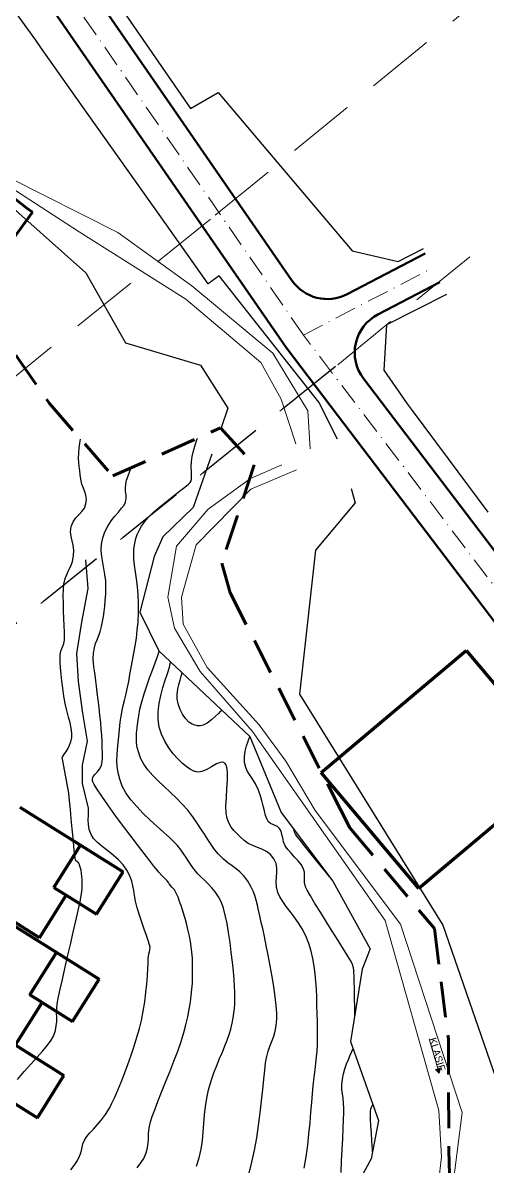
# Model space of a CAD drawing. Header units: metres. Extents: x -84 to 383, y -1857 to -1252.
# Drawn here: x 202.7 to 267.5, y -1616.4 to -1456.6 of the extents above; entities that cross this region are included whole.
import ezdxf

# ---------------------------------------------------------------- set-up
doc = ezdxf.new("R2010")
doc.units = ezdxf.units.M
doc.header["$MEASUREMENT"] = 0
for name, pattern in [('13', [5, 3, -1, 0, -1]), ('DASHED', [0.75, 0.5, -0.25]), ('HIDDEN2', [4.7625, 3.175, -1.5875])]:
    doc.linetypes.add(name, pattern=pattern)
for name, color, linetype in [('2', 5, 'Continuous'), ('CONT-MNR', 34, 'Continuous'), ('OGR', 41, 'Continuous')]:
    doc.layers.add(name, color=color, linetype=linetype)
for name, color, linetype, lineweight in [('new shit', 6, 'Continuous', 100), ('OS', 1, '13', 20), ('REG', 1, 'Continuous', 50), ('REGO', 1, 'Continuous', 25), ('znaci_voda', 3, 'Continuous', 9)]:
    doc.layers.add(name, color=color, linetype=linetype, lineweight=lineweight)
doc.styles.get("Standard").update_dxf_attribs({"font": 'arial.ttf'})

msp = doc.modelspace()

# ---------------------------------------------------------------- linework, layer by layer
at = {"layer": '2', "linetype": 'HIDDEN2', "lineweight": 20, "ltscale": 3}
for p, q in [((336.43, -1395.96), (228.93, -1483.99)), ((353.53, -1416.84), (246.03, -1504.87)), ((228.93, -1483.99), (51.87, -1626.62)), ((246.03, -1504.87), (68.97, -1647.5))]:
    msp.add_line(p, q, dxfattribs=at)
at = {"layer": '2', "linetype": 'HIDDEN2', "ltscale": 3}
msp.add_line((246.38, -1504.59), (69.31, -1647.22), dxfattribs=at)
at = {"layer": 'CONT-MNR', "lineweight": 30}
for p, q in [((210.68, -1515.33), (210.77, -1514.75)), ((210.52, -1516.73), (210.59, -1515.97)), ((210.59, -1515.97), (210.68, -1515.33)), ((210.5, -1517.4), (210.52, -1516.73)), ((210.52, -1518.01), (210.5, -1517.4)), ((210.58, -1518.58), (210.52, -1518.01)), ((210.66, -1519.14), (210.58, -1518.58)), ((210.74, -1519.72), (210.66, -1519.14)), ((210.83, -1520.34), (210.74, -1519.72)), ((210.97, -1521.03), (210.83, -1520.34)), ((211.16, -1521.6), (210.97, -1521.03)), ((211.35, -1522.1), (211.16, -1521.6)), ((211.51, -1522.59), (211.35, -1522.1)), ((211.58, -1523.13), (211.51, -1522.59)), ((210.97, -1524.88), (211.31, -1524.39)), ((211.31, -1524.39), (211.53, -1523.77)), ((211.53, -1523.77), (211.58, -1523.13)), ((209.75, -1526.3), (210.13, -1525.77)), ((210.13, -1525.77), (210.55, -1525.32)), ((210.55, -1525.32), (210.97, -1524.88)), ((209.39, -1527.7), (209.48, -1526.98)), ((209.44, -1528.34), (209.39, -1527.7)), ((209.48, -1526.98), (209.75, -1526.3)), ((209.58, -1528.95), (209.44, -1528.34)), ((209.73, -1529.57), (209.58, -1528.95)), ((209.82, -1530.27), (209.73, -1529.57)), ((209.79, -1531.08), (209.82, -1530.27)), ((209.15, -1533.04), (209.41, -1532.49)), ((209.41, -1532.49), (209.64, -1531.86)), ((209.64, -1531.86), (209.79, -1531.08)), ((208.64, -1534.23), (208.88, -1533.59)), ((208.88, -1533.59), (209.15, -1533.04)), ((208.36, -1536.64), (208.39, -1535.74)), ((208.39, -1535.74), (208.46, -1535.03)), ((208.46, -1535.03), (208.64, -1534.23)), ((208.37, -1537.66), (208.36, -1536.64)), ((208.41, -1538.73), (208.37, -1537.66)), ((208.46, -1539.81), (208.41, -1538.73)), ((208.5, -1540.82), (208.46, -1539.81)), ((208.54, -1541.71), (208.5, -1540.82)), ((208.55, -1542.4), (208.54, -1541.71)), ((208.15, -1544.01), (208.29, -1543.68)), ((208.29, -1543.68), (208.43, -1543.32)), ((208.43, -1543.32), (208.53, -1542.85)), ((208.53, -1542.85), (208.55, -1542.4)), ((207.92, -1545.32), (207.94, -1544.84)), ((207.93, -1545.94), (207.92, -1545.32)), ((207.94, -1544.84), (208.02, -1544.38)), ((208.02, -1544.38), (208.15, -1544.01)), ((207.98, -1546.7), (207.93, -1545.94)), ((208.06, -1547.58), (207.98, -1546.7)), ((222.91, -1547.49), (223.17, -1546.64)), ((223.17, -1546.64), (223.34, -1545.91)), ((208.17, -1548.54), (208.06, -1547.58)), ((222.27, -1549.48), (222.6, -1548.45)), ((222.6, -1548.45), (222.91, -1547.49)), ((208.29, -1549.58), (208.17, -1548.54)), ((208.44, -1550.66), (208.29, -1549.58)), ((221.97, -1550.57), (222.27, -1549.48)), ((208.62, -1551.72), (208.44, -1550.66)), ((208.85, -1552.69), (208.62, -1551.72)), ((221.59, -1552.81), (221.73, -1551.68)), ((221.73, -1551.68), (221.97, -1550.57)), ((209.08, -1553.59), (208.85, -1552.69)), ((221.59, -1553.92), (221.59, -1552.81)), ((209.3, -1554.42), (209.08, -1553.59)), ((209.48, -1555.16), (209.3, -1554.42)), ((221.76, -1554.99), (221.59, -1553.92)), ((209.42, -1557.07), (209.56, -1556.44)), ((209.57, -1555.84), (209.48, -1555.16)), ((209.56, -1556.44), (209.57, -1555.84)), ((222.09, -1556.01), (221.76, -1554.99)), ((222.55, -1556.99), (222.09, -1556.01)), ((208.65, -1558.56), (208.93, -1558.12)), ((208.93, -1558.12), (209.2, -1557.63)), ((209.2, -1557.63), (209.42, -1557.07)), ((223.09, -1557.89), (222.55, -1556.99)), ((223.7, -1558.72), (223.09, -1557.89)), ((208.22, -1559.22), (208.3, -1559.09)), ((209.15, -1564.23), (208.22, -1559.22)), ((208.22, -1559.22), (208.22, -1559.22)), ((208.3, -1559.09), (208.44, -1558.88)), ((208.44, -1558.88), (208.65, -1558.56)), ((224.35, -1559.46), (223.7, -1558.72)), ((225.01, -1560.09), (224.35, -1559.46)), ((225.65, -1560.61), (225.01, -1560.09)), ((226.14, -1560.92), (225.65, -1560.61)), ((226.48, -1561.1), (226.14, -1560.92)), ((226.7, -1561.19), (226.48, -1561.1)), ((226.8, -1561.22), (226.7, -1561.19)), ((226.95, -1561.26), (226.8, -1561.22)), ((227.25, -1561.28), (226.95, -1561.26)), ((227.71, -1561.21), (227.25, -1561.28)), ((228.32, -1560.97), (227.71, -1561.21)), ((229.05, -1560.54), (228.32, -1560.97)), ((229.74, -1560.13), (229.05, -1560.54)), ((230.25, -1559.93), (229.74, -1560.13)), ((230.59, -1559.9), (230.25, -1559.93)), ((230.79, -1559.96), (230.59, -1559.9)), ((230.89, -1560.02), (230.79, -1559.96)), ((230.96, -1560.08), (230.89, -1560.02)), ((231.07, -1560.25), (230.96, -1560.08)), ((231.19, -1560.62), (231.07, -1560.25)), ((231.27, -1561.3), (231.19, -1560.62)), ((231.27, -1562.37), (231.27, -1561.3)), ((231.21, -1563.58), (231.27, -1562.37)), ((209.24, -1565.28), (209.15, -1564.23)), ((231.13, -1564.83), (231.21, -1563.58)), ((209.36, -1566.51), (209.24, -1565.28)), ((231.07, -1566.02), (231.13, -1564.83)), ((231.09, -1567.04), (231.07, -1566.02)), ((209.48, -1567.84), (209.36, -1566.51)), ((231.23, -1567.79), (231.09, -1567.04)), ((209.61, -1569.2), (209.48, -1567.84)), ((209.73, -1570.5), (209.61, -1569.2)), ((231.52, -1568.47), (231.23, -1567.79)), ((231.82, -1569.01), (231.52, -1568.47)), ((232.17, -1569.46), (231.82, -1569.01)), ((209.84, -1571.66), (209.73, -1570.5)), ((232.57, -1569.88), (232.17, -1569.46)), ((233.05, -1570.32), (232.57, -1569.88)), ((233.62, -1570.84), (233.05, -1570.32)), ((234.19, -1571.25), (233.62, -1570.84)), ((209.94, -1572.61), (209.84, -1571.66)), ((234.81, -1571.56), (234.19, -1571.25)), ((235.46, -1571.82), (234.81, -1571.56)), ((236.1, -1572.08), (235.46, -1571.82)), ((236.71, -1572.4), (236.1, -1572.08)), ((237.27, -1572.83), (236.71, -1572.4)), ((210.02, -1573.27), (209.94, -1572.61)), ((210.07, -1573.56), (210.02, -1573.27)), ((210.21, -1573.73), (210.07, -1573.56)), ((210.37, -1573.84), (210.21, -1573.73)), ((210.53, -1574.01), (210.37, -1573.84)), ((210.64, -1574.25), (210.53, -1574.01)), ((237.75, -1573.41), (237.27, -1572.83)), ((238.07, -1574.07), (237.75, -1573.41)), ((238.19, -1574.7), (238.07, -1574.07)), ((210.74, -1574.58), (210.64, -1574.25)), ((210.84, -1574.99), (210.74, -1574.58)), ((210.92, -1575.46), (210.84, -1574.99)), ((210.97, -1575.87), (210.92, -1575.46)), ((238.14, -1575.95), (238.19, -1575.32)), ((238.19, -1575.32), (238.19, -1574.7)), ((211.01, -1576.33), (210.97, -1575.87)), ((211.02, -1576.83), (211.01, -1576.33)), ((211.01, -1577.4), (211.02, -1576.83)), ((238.09, -1576.61), (238.14, -1575.95)), ((238.13, -1577.32), (238.09, -1576.61)), ((210.7, -1579.43), (210.88, -1578.54)), ((210.88, -1578.54), (210.96, -1578.04)), ((210.96, -1578.04), (211.01, -1577.4)), ((238.32, -1578.11), (238.13, -1577.32)), ((238.61, -1578.75), (238.32, -1578.11)), ((239, -1579.4), (238.61, -1578.75)), ((210.43, -1580.63), (210.7, -1579.43)), ((239.48, -1580.06), (239, -1579.4)), ((240.02, -1580.76), (239.48, -1580.06)), ((209.74, -1583.67), (210.11, -1582.07)), ((210.11, -1582.07), (210.43, -1580.63)), ((240.59, -1581.51), (240.02, -1580.76)), ((241.16, -1582.32), (240.59, -1581.51)), ((209.35, -1585.37), (209.74, -1583.67)), ((241.72, -1583.21), (241.16, -1582.32)), ((242.22, -1584.18), (241.72, -1583.21)), ((242.65, -1585.27), (242.22, -1584.18)), ((242.97, -1586.31), (242.65, -1585.27)), ((208.96, -1587.09), (209.35, -1585.37)), ((243.21, -1587.35), (242.97, -1586.31)), ((208.58, -1588.76), (208.96, -1587.09)), ((243.4, -1588.41), (243.21, -1587.35)), ((243.54, -1589.47), (243.4, -1588.41)), ((208.23, -1590.29), (208.58, -1588.76)), ((243.64, -1590.55), (243.54, -1589.47)), ((207.7, -1592.7), (207.93, -1591.63)), ((207.93, -1591.63), (208.23, -1590.29)), ((243.71, -1591.65), (243.64, -1590.55)), ((243.75, -1592.76), (243.71, -1591.65)), ((207.56, -1593.42), (207.7, -1592.7)), ((243.78, -1593.9), (243.75, -1592.76)), ((207.43, -1594.95), (207.46, -1594.24)), ((207.46, -1594.24), (207.56, -1593.42)), ((243.8, -1595.05), (243.78, -1593.9)), ((207.39, -1596.77), (207.44, -1596.17)), ((207.44, -1595.58), (207.43, -1594.95)), ((207.44, -1596.17), (207.44, -1595.58)), ((243.83, -1596.22), (243.8, -1595.05)), ((243.85, -1597.44), (243.83, -1596.22)), ((207, -1598.18), (207.26, -1597.43)), ((207.26, -1597.43), (207.39, -1596.77)), ((243.85, -1598.49), (243.85, -1597.44)), ((205.51, -1600.26), (206.17, -1599.45)), ((206.17, -1599.45), (206.68, -1598.76)), ((206.68, -1598.76), (207, -1598.18)), ((243.79, -1600.28), (243.83, -1599.42)), ((243.83, -1599.42), (243.85, -1598.49)), ((203.84, -1602.12), (204.72, -1601.15)), ((204.72, -1601.15), (205.51, -1600.26)), ((243.64, -1601.97), (243.72, -1601.11)), ((243.72, -1601.11), (243.79, -1600.28)), ((202.92, -1603.16), (203.84, -1602.12)), ((243.54, -1602.89), (243.64, -1601.97)), ((201.97, -1604.25), (202.92, -1603.16)), ((243.26, -1605.15), (243.41, -1603.94)), ((243.41, -1603.94), (243.54, -1602.89)), ((243.14, -1606.22), (243.26, -1605.15)), ((242.93, -1608.84), (243.04, -1607.47)), ((243.04, -1607.47), (243.14, -1606.22)), ((242.81, -1610.32), (242.93, -1608.84)), ((242.66, -1611.87), (242.81, -1610.32)), ((242.49, -1613.46), (242.66, -1611.87)), ((242.26, -1615.06), (242.49, -1613.46)), ((241.99, -1616.64), (242.26, -1615.06))]:
    msp.add_line(p, q, dxfattribs=at)
at = {"layer": 'CONT-MNR'}
for p, q in [((226.73, -1515.72), (227.05, -1514.72)), ((227.05, -1514.72), (227.08, -1514.62)), ((226.34, -1517.19), (226.49, -1516.57)), ((226.49, -1516.57), (226.73, -1515.72)), ((226.22, -1518.64), (226.24, -1517.93)), ((226.24, -1517.93), (226.34, -1517.19)), ((217.4, -1519.89), (217.66, -1519.21)), ((217.66, -1519.21), (217.85, -1518.73)), ((226.24, -1519.26), (226.22, -1518.64)), ((226.27, -1519.76), (226.24, -1519.26)), ((226.27, -1520.07), (226.27, -1519.76)), ((217.03, -1521.59), (217.08, -1521.01)), ((217.08, -1521.01), (217.2, -1520.49)), ((217.2, -1520.49), (217.4, -1519.89)), ((225.33, -1521.45), (225.85, -1521.04)), ((225.85, -1521.04), (226.08, -1520.82)), ((226.08, -1520.82), (226.2, -1520.58)), ((226.2, -1520.58), (226.24, -1520.35)), ((226.24, -1520.35), (226.27, -1520.07)), ((217.07, -1522.07), (217.03, -1521.59)), ((217.13, -1522.52), (217.07, -1522.07)), ((217.15, -1522.99), (217.13, -1522.52)), ((222.75, -1523.47), (223.7, -1522.72)), ((223.7, -1522.72), (224.59, -1522.03)), ((224.59, -1522.03), (225.33, -1521.45)), ((216.06, -1524.95), (216.5, -1524.42)), ((216.5, -1524.42), (216.84, -1523.96)), ((216.84, -1523.96), (217.04, -1523.54)), ((217.04, -1523.54), (217.15, -1522.99)), ((220.93, -1525), (221.8, -1524.25)), ((221.8, -1524.25), (222.75, -1523.47)), ((215.06, -1526.18), (215.57, -1525.53)), ((215.57, -1525.53), (216.06, -1524.95)), ((219.73, -1526.24), (220.21, -1525.68)), ((220.21, -1525.68), (220.93, -1525)), ((213.86, -1528.56), (214.16, -1527.69)), ((214.16, -1527.69), (214.57, -1526.9)), ((214.57, -1526.9), (215.06, -1526.18)), ((218.69, -1528.07), (218.94, -1527.5)), ((218.94, -1527.5), (219.28, -1526.92)), ((219.28, -1526.92), (219.73, -1526.24)), ((213.7, -1529.45), (213.86, -1528.56)), ((218.23, -1530.13), (218.36, -1529.33)), ((218.36, -1529.33), (218.51, -1528.66)), ((218.51, -1528.66), (218.69, -1528.07)), ((213.67, -1530.32), (213.7, -1529.45)), ((213.74, -1531.16), (213.67, -1530.32)), ((218.19, -1530.78), (218.23, -1530.13)), ((218.22, -1531.52), (218.19, -1530.78)), ((211.83, -1535.64), (211.51, -1531.63)), ((213.87, -1532), (213.74, -1531.16)), ((214.03, -1532.84), (213.87, -1532)), ((218.31, -1532.35), (218.22, -1531.52)), ((218.43, -1533.28), (218.31, -1532.35)), ((214.18, -1533.69), (214.03, -1532.84)), ((214.28, -1534.56), (214.18, -1533.69)), ((218.57, -1534.28), (218.43, -1533.28)), ((210.95, -1540.35), (211.83, -1535.64)), ((214.31, -1535.45), (214.28, -1534.56)), ((214.28, -1536.43), (214.31, -1535.45)), ((218.7, -1535.36), (218.57, -1534.28)), ((218.81, -1536.51), (218.7, -1535.36)), ((214.15, -1538.1), (214.22, -1537.31)), ((214.22, -1537.31), (214.28, -1536.43)), ((218.87, -1537.72), (218.81, -1536.51)), ((213.96, -1539.53), (214.06, -1538.83)), ((214.06, -1538.83), (214.15, -1538.1)), ((218.86, -1539), (218.87, -1537.72)), ((210.26, -1544.73), (210.95, -1540.35)), ((213.7, -1540.93), (213.84, -1540.22)), ((213.84, -1540.22), (213.96, -1539.53)), ((218.69, -1541.45), (218.8, -1540.27)), ((218.8, -1540.27), (218.86, -1539)), ((213.29, -1542.28), (213.51, -1541.68)), ((213.51, -1541.68), (213.7, -1540.93)), ((218.56, -1542.57), (218.69, -1541.45)), ((212.7, -1543.93), (212.87, -1543.33)), ((212.87, -1543.33), (213.08, -1542.81)), ((213.08, -1542.81), (213.29, -1542.28)), ((218.22, -1544.67), (218.4, -1543.64)), ((218.4, -1543.64), (218.56, -1542.57)), ((210.5, -1548.62), (210.26, -1544.73)), ((212.54, -1545.42), (212.59, -1544.67)), ((212.59, -1544.67), (212.7, -1543.93)), ((218.03, -1545.67), (218.22, -1544.67)), ((221.18, -1546.03), (221.5, -1545.14)), ((221.5, -1545.14), (221.75, -1544.4)), ((212.56, -1546.04), (212.54, -1545.42)), ((212.63, -1546.58), (212.56, -1546.04)), ((212.72, -1547.14), (212.63, -1546.58)), ((217.66, -1547.63), (217.84, -1546.65)), ((217.84, -1546.65), (218.03, -1545.67)), ((220.81, -1547.03), (221.18, -1546.03)), ((212.82, -1547.76), (212.72, -1547.14)), ((212.92, -1548.52), (212.82, -1547.76)), ((212.99, -1549.26), (212.92, -1548.52)), ((217.49, -1548.62), (217.66, -1547.63)), ((220.02, -1549.22), (220.42, -1548.1)), ((220.42, -1548.1), (220.81, -1547.03)), ((224.51, -1549.03), (224.69, -1548.42)), ((224.69, -1548.42), (224.84, -1547.87)), ((224.84, -1547.87), (224.94, -1547.41)), ((211.09, -1553.04), (210.5, -1548.62)), ((213.1, -1550.16), (212.99, -1549.26)), ((217.11, -1550.52), (217.3, -1549.65)), ((217.3, -1549.65), (217.49, -1548.62)), ((219.65, -1550.35), (220.02, -1549.22)), ((224.26, -1550.38), (224.36, -1549.69)), ((224.36, -1549.69), (224.51, -1549.03)), ((213.22, -1551.17), (213.1, -1550.16)), ((213.35, -1552.25), (213.22, -1551.17)), ((216.74, -1551.98), (216.92, -1551.28)), ((216.92, -1551.28), (217.11, -1550.52)), ((219.06, -1552.48), (219.32, -1551.45)), ((219.32, -1551.45), (219.65, -1550.35)), ((224.25, -1551.07), (224.26, -1550.38)), ((224.38, -1551.76), (224.25, -1551.07)), ((211.73, -1556.95), (211.09, -1553.04)), ((213.47, -1553.33), (213.35, -1552.25)), ((213.58, -1554.37), (213.47, -1553.33)), ((216.43, -1553.45), (216.57, -1552.69)), ((216.57, -1552.69), (216.74, -1551.98)), ((218.9, -1553.41), (219.06, -1552.48)), ((224.66, -1552.52), (224.38, -1551.76)), ((225, -1553.21), (224.66, -1552.52)), ((225.42, -1553.81), (225, -1553.21)), ((230.01, -1553.08), (229.6, -1553.47)), ((230.28, -1552.84), (230.01, -1553.08)), ((230.45, -1552.71), (230.28, -1552.84)), ((230.53, -1552.66), (230.45, -1552.71)), ((213.67, -1555.31), (213.58, -1554.37)), ((216.21, -1555.35), (216.31, -1554.32)), ((216.31, -1554.32), (216.43, -1553.45)), ((218.67, -1555.12), (218.77, -1554.32)), ((218.77, -1554.32), (218.9, -1553.41)), ((225.9, -1554.29), (225.42, -1553.81)), ((226.35, -1554.58), (225.9, -1554.29)), ((226.71, -1554.73), (226.35, -1554.58)), ((226.97, -1554.79), (226.71, -1554.73)), ((227.1, -1554.82), (226.97, -1554.79)), ((227.24, -1554.83), (227.1, -1554.82)), ((227.51, -1554.82), (227.24, -1554.83)), ((227.91, -1554.71), (227.51, -1554.82)), ((228.43, -1554.45), (227.91, -1554.71)), ((229.04, -1553.99), (228.43, -1554.45)), ((229.6, -1553.47), (229.04, -1553.99)), ((213.72, -1556.11), (213.67, -1555.31)), ((213.77, -1557.02), (213.72, -1556.11)), ((216.03, -1557.22), (216.13, -1556.32)), ((216.13, -1556.32), (216.21, -1555.35)), ((218.56, -1556.53), (218.59, -1555.85)), ((218.59, -1557.19), (218.56, -1556.53)), ((218.59, -1555.85), (218.67, -1555.12)), ((234.16, -1556.96), (234.32, -1556.53)), ((234.36, -1556.29), (234.32, -1556.23)), ((234.32, -1556.53), (234.39, -1556.36)), ((234.39, -1556.36), (234.36, -1556.29)), ((211.05, -1560.33), (211.73, -1556.95)), ((213.81, -1557.84), (213.77, -1557.02)), ((213.84, -1558.58), (213.81, -1557.84)), ((215.87, -1558.89), (215.93, -1558.07)), ((215.93, -1558.07), (216.03, -1557.22)), ((218.69, -1557.87), (218.59, -1557.19)), ((218.89, -1558.61), (218.69, -1557.87)), ((233.77, -1558.35), (233.95, -1557.6)), ((233.95, -1557.6), (234.16, -1556.96)), ((213.78, -1559.85), (213.83, -1559.25)), ((213.83, -1559.25), (213.84, -1558.58)), ((215.84, -1559.7), (215.87, -1558.89)), ((215.88, -1560.53), (215.84, -1559.7)), ((219.19, -1559.43), (218.89, -1558.61)), ((219.6, -1560.2), (219.19, -1559.43)), ((233.66, -1559.16), (233.77, -1558.35)), ((233.68, -1559.96), (233.66, -1559.16)), ((211.05, -1562.88), (211.05, -1560.33)), ((212.76, -1561.63), (213.1, -1561.29)), ((213.1, -1561.29), (213.43, -1560.9)), ((213.43, -1560.9), (213.68, -1560.38)), ((213.68, -1560.38), (213.78, -1559.85)), ((216.01, -1561.38), (215.88, -1560.53)), ((220.17, -1560.97), (219.6, -1560.2)), ((220.85, -1561.75), (220.17, -1560.97)), ((233.84, -1560.65), (233.68, -1559.96)), ((234.1, -1561.23), (233.84, -1560.65)), ((234.43, -1561.77), (234.1, -1561.23)), ((211.88, -1566.32), (211.05, -1562.88)), ((212.42, -1562.36), (212.45, -1562.17)), ((212.42, -1562.46), (212.42, -1562.36)), ((212.43, -1562.51), (212.42, -1562.46)), ((212.48, -1562.67), (212.43, -1562.51)), ((212.45, -1562.17), (212.55, -1561.92)), ((212.66, -1563.01), (212.48, -1562.67)), ((212.55, -1561.92), (212.76, -1561.63)), ((216.24, -1562.29), (216.01, -1561.38)), ((216.6, -1563.26), (216.24, -1562.29)), ((221.63, -1562.53), (220.85, -1561.75)), ((222.46, -1563.32), (221.63, -1562.53)), ((234.81, -1562.32), (234.43, -1561.77)), ((235.19, -1562.95), (234.81, -1562.32)), ((213.05, -1563.64), (212.66, -1563.01)), ((213.73, -1564.66), (213.05, -1563.64)), ((217.09, -1564.19), (216.6, -1563.26)), ((217.78, -1565.15), (217.09, -1564.19)), ((223.32, -1564.12), (222.46, -1563.32)), ((224.17, -1564.93), (223.32, -1564.12)), ((235.56, -1563.72), (235.19, -1562.95)), ((235.83, -1564.48), (235.56, -1563.72)), ((236.06, -1565.26), (235.83, -1564.48)), ((214.6, -1565.89), (213.73, -1564.66)), ((215.58, -1567.26), (214.6, -1565.89)), ((218.61, -1566.12), (217.78, -1565.15)), ((224.98, -1565.77), (224.17, -1564.93)), ((225.73, -1566.62), (224.98, -1565.77)), ((236.26, -1566.01), (236.06, -1565.26)), ((236.44, -1566.72), (236.26, -1566.01)), ((211.84, -1567.96), (211.86, -1567.33)), ((211.86, -1567.33), (211.88, -1566.78)), ((211.88, -1566.78), (211.88, -1566.32)), ((216.64, -1568.69), (215.58, -1567.26)), ((219.53, -1567.08), (218.61, -1566.12)), ((220.49, -1568.01), (219.53, -1567.08)), ((226.44, -1567.56), (225.73, -1566.62)), ((227.05, -1568.42), (226.44, -1567.56)), ((236.61, -1567.34), (236.44, -1566.72)), ((236.79, -1567.84), (236.61, -1567.34)), ((211.87, -1568.63), (211.84, -1567.96)), ((211.99, -1569.32), (211.87, -1568.63)), ((217.7, -1570.12), (216.64, -1568.69)), ((221.45, -1568.9), (220.49, -1568.01)), ((222.36, -1569.71), (221.45, -1568.9)), ((227.58, -1569.23), (227.05, -1568.42)), ((228.07, -1569.99), (227.58, -1569.23)), ((236.98, -1568.19), (236.79, -1567.84)), ((237.28, -1568.47), (236.98, -1568.19)), ((237.6, -1568.63), (237.28, -1568.47)), ((237.93, -1568.74), (237.6, -1568.63)), ((238.25, -1568.9), (237.93, -1568.74)), ((238.55, -1569.18), (238.25, -1568.9)), ((238.77, -1569.57), (238.55, -1569.18)), ((240.58, -1569.45), (240.53, -1569.27)), ((212.24, -1570.03), (211.99, -1569.32)), ((212.6, -1570.57), (212.24, -1570.03)), ((213.14, -1571.12), (212.6, -1570.57)), ((218.73, -1571.47), (217.7, -1570.12)), ((223.17, -1570.44), (222.36, -1569.71)), ((223.83, -1571.07), (223.17, -1570.44)), ((228.52, -1570.71), (228.07, -1569.99)), ((228.99, -1571.4), (228.52, -1570.71)), ((238.89, -1570.01), (238.77, -1569.57)), ((238.99, -1570.5), (238.89, -1570.01)), ((239.12, -1571.03), (238.99, -1570.5)), ((240.65, -1569.69), (240.58, -1569.45)), ((240.76, -1569.95), (240.65, -1569.69)), ((240.97, -1570.23), (240.76, -1569.95)), ((241.42, -1570.81), (240.97, -1570.23)), ((242.05, -1571.61), (241.42, -1570.81)), ((213.81, -1571.69), (213.14, -1571.12)), ((214.56, -1572.28), (213.81, -1571.69)), ((215.33, -1572.91), (214.56, -1572.28)), ((219.65, -1572.69), (218.73, -1571.47)), ((224.29, -1571.56), (223.83, -1571.07)), ((224.8, -1572.21), (224.29, -1571.56)), ((225.18, -1572.76), (224.8, -1572.21)), ((229.49, -1572.09), (228.99, -1571.4)), ((230.05, -1572.78), (229.49, -1572.09)), ((239.36, -1571.6), (239.12, -1571.03)), ((239.71, -1572.11), (239.36, -1571.6)), ((240.16, -1572.63), (239.71, -1572.11)), ((242.8, -1572.54), (242.05, -1571.61)), ((216.07, -1573.57), (215.33, -1572.91)), ((216.73, -1574.26), (216.07, -1573.57)), ((220.43, -1573.7), (219.65, -1572.69)), ((221, -1574.44), (220.43, -1573.7)), ((225.51, -1573.25), (225.18, -1572.76)), ((225.83, -1573.75), (225.51, -1573.25)), ((226.2, -1574.31), (225.83, -1573.75)), ((230.71, -1573.46), (230.05, -1572.78)), ((231.33, -1573.98), (230.71, -1573.46)), ((231.92, -1574.4), (231.33, -1573.98)), ((240.65, -1573.16), (240.16, -1572.63)), ((241.14, -1573.69), (240.65, -1573.16)), ((241.57, -1574.22), (241.14, -1573.69)), ((243.59, -1573.52), (242.8, -1572.54)), ((244.35, -1574.47), (243.59, -1573.52)), ((217.25, -1575), (216.73, -1574.26)), ((217.67, -1575.81), (217.25, -1575)), ((221.31, -1574.83), (221, -1574.44)), ((221.69, -1575.28), (221.31, -1574.83)), ((222.07, -1575.68), (221.69, -1575.28)), ((222.4, -1576.02), (222.07, -1575.68)), ((226.69, -1574.97), (226.2, -1574.31)), ((227.13, -1575.49), (226.69, -1574.97)), ((227.6, -1575.98), (227.13, -1575.49)), ((232.48, -1574.8), (231.92, -1574.4)), ((233.03, -1575.24), (232.48, -1574.8)), ((233.57, -1575.8), (233.03, -1575.24)), ((241.87, -1574.74), (241.57, -1574.22)), ((242.03, -1575.3), (241.87, -1574.74)), ((242.06, -1575.78), (242.03, -1575.3)), ((244.9, -1575.14), (244.35, -1574.47)), ((245.24, -1575.57), (244.9, -1575.14)), ((245.44, -1575.81), (245.24, -1575.57)), ((217.93, -1576.52), (217.67, -1575.81)), ((218.09, -1577.19), (217.93, -1576.52)), ((218.2, -1577.86), (218.09, -1577.19)), ((222.68, -1576.3), (222.4, -1576.02)), ((222.86, -1576.5), (222.68, -1576.3)), ((223.03, -1576.74), (222.86, -1576.5)), ((223.16, -1576.93), (223.03, -1576.74)), ((223.32, -1577.16), (223.16, -1576.93)), ((223.5, -1577.36), (223.32, -1577.16)), ((228.1, -1576.45), (227.6, -1575.98)), ((228.6, -1576.93), (228.1, -1576.45)), ((229.1, -1577.46), (228.6, -1576.93)), ((234.11, -1576.54), (233.57, -1575.8)), ((234.54, -1577.26), (234.11, -1576.54)), ((234.86, -1577.92), (234.54, -1577.26)), ((242.03, -1576.25), (242.06, -1575.78)), ((242.05, -1576.74), (242.03, -1576.25)), ((242.18, -1577.32), (242.05, -1576.74)), ((245.52, -1575.92), (245.44, -1575.81)), ((218.3, -1578.56), (218.2, -1577.86)), ((218.44, -1579.35), (218.3, -1578.56)), ((223.68, -1577.55), (223.5, -1577.36)), ((223.87, -1577.76), (223.68, -1577.55)), ((224.05, -1578.05), (223.87, -1577.76)), ((224.19, -1578.33), (224.05, -1578.05)), ((224.38, -1578.78), (224.19, -1578.33)), ((224.6, -1579.38), (224.38, -1578.78)), ((229.58, -1578.05), (229.1, -1577.46)), ((230.03, -1578.73), (229.58, -1578.05)), ((230.44, -1579.53), (230.03, -1578.73)), ((235.11, -1578.56), (234.86, -1577.92)), ((235.3, -1579.2), (235.11, -1578.56)), ((242.41, -1577.8), (242.18, -1577.32)), ((242.86, -1578.59), (242.41, -1577.8)), ((243.49, -1579.64), (242.86, -1578.59)), ((218.68, -1580.27), (218.44, -1579.35)), ((218.99, -1581.28), (218.68, -1580.27)), ((224.85, -1580.09), (224.6, -1579.38)), ((225.11, -1580.89), (224.85, -1580.09)), ((230.71, -1580.29), (230.44, -1579.53)), ((230.97, -1581.28), (230.71, -1580.29)), ((235.46, -1579.87), (235.3, -1579.2)), ((235.62, -1580.59), (235.46, -1579.87)), ((244.25, -1580.85), (243.49, -1579.64)), ((219.33, -1582.28), (218.99, -1581.28)), ((225.36, -1581.74), (225.11, -1580.89)), ((225.59, -1582.63), (225.36, -1581.74)), ((231.22, -1582.44), (230.97, -1581.28)), ((235.79, -1581.4), (235.62, -1580.59)), ((236, -1582.32), (235.79, -1581.4)), ((245.07, -1582.17), (244.25, -1580.85)), ((219.66, -1583.24), (219.33, -1582.28)), ((219.96, -1584.11), (219.66, -1583.24)), ((225.79, -1583.47), (225.59, -1582.63)), ((225.96, -1584.23), (225.79, -1583.47)), ((231.44, -1583.73), (231.22, -1582.44)), ((236.2, -1583.17), (236, -1582.32)), ((236.44, -1584.25), (236.2, -1583.17)), ((245.92, -1583.52), (245.07, -1582.17)), ((246.75, -1584.83), (245.92, -1583.52)), ((220.21, -1584.85), (219.96, -1584.11)), ((220.39, -1585.42), (220.21, -1584.85)), ((226.11, -1584.95), (225.96, -1584.23)), ((226.22, -1585.67), (226.11, -1584.95)), ((231.64, -1585.1), (231.44, -1583.73)), ((231.82, -1586.49), (231.64, -1585.1)), ((236.7, -1585.51), (236.44, -1584.25)), ((247.49, -1586.02), (246.75, -1584.83)), ((220.24, -1587.07), (220.32, -1586.71)), ((220.32, -1586.71), (220.4, -1586.42)), ((220.47, -1585.78), (220.39, -1585.42)), ((220.4, -1586.42), (220.46, -1586.14)), ((220.46, -1586.14), (220.47, -1585.78)), ((226.31, -1586.45), (226.22, -1585.67)), ((226.38, -1587.31), (226.31, -1586.45)), ((231.98, -1587.85), (231.82, -1586.49)), ((236.97, -1586.9), (236.7, -1585.51)), ((248.11, -1587.03), (247.49, -1586.02)), ((220.15, -1588.79), (220.19, -1587.99)), ((220.19, -1587.99), (220.22, -1587.4)), ((220.22, -1587.4), (220.24, -1587.07)), ((226.41, -1588.32), (226.38, -1587.31)), ((226.41, -1589.15), (226.41, -1588.32)), ((232.11, -1589.14), (231.98, -1587.85)), ((237.25, -1588.37), (236.97, -1586.9)), ((237.51, -1589.86), (237.25, -1588.37)), ((248.54, -1587.78), (248.11, -1587.03)), ((248.75, -1588.19), (248.54, -1587.78)), ((248.87, -1588.63), (248.75, -1588.19)), ((220.01, -1590.89), (220.1, -1589.77)), ((220.1, -1589.77), (220.15, -1588.79)), ((226.38, -1590.8), (226.41, -1589.97)), ((226.41, -1589.97), (226.41, -1589.15)), ((232.2, -1590.3), (232.11, -1589.14)), ((237.75, -1591.31), (237.51, -1589.86)), ((248.93, -1588.99), (248.87, -1588.63)), ((248.94, -1589.33), (248.93, -1588.99)), ((248.95, -1589.71), (248.94, -1589.33)), ((248.96, -1590.18), (248.95, -1589.71)), ((219.9, -1592.11), (220.01, -1590.89)), ((226.23, -1592.52), (226.32, -1591.64)), ((226.32, -1591.64), (226.38, -1590.8)), ((232.27, -1591.29), (232.2, -1590.3)), ((232.3, -1592.05), (232.27, -1591.29)), ((237.95, -1592.69), (237.75, -1591.31)), ((248.99, -1590.68), (248.96, -1590.18)), ((249, -1591.38), (248.99, -1590.68)), ((249.02, -1592.21), (249, -1591.38)), ((219.74, -1593.39), (219.9, -1592.11)), ((226.11, -1593.44), (226.23, -1592.52)), ((232.31, -1592.94), (232.3, -1592.05)), ((232.3, -1593.69), (232.31, -1592.94)), ((238.09, -1593.92), (237.95, -1592.69)), ((249.03, -1593.08), (249.02, -1592.21)), ((249.05, -1593.94), (249.03, -1593.08)), ((219.26, -1596.01), (219.53, -1594.71)), ((219.53, -1594.71), (219.74, -1593.39)), ((225.74, -1595.48), (225.95, -1594.42)), ((225.95, -1594.42), (226.11, -1593.44)), ((232.18, -1594.98), (232.26, -1594.35)), ((232.26, -1594.35), (232.3, -1593.69)), ((238.18, -1594.97), (238.09, -1593.92)), ((249.05, -1594.56), (249.05, -1593.94)), ((249.06, -1594.96), (249.05, -1594.56)), ((218.98, -1597.12), (219.26, -1596.01)), ((225.49, -1596.63), (225.74, -1595.48)), ((231.73, -1597.24), (231.92, -1596.37)), ((231.92, -1596.37), (232.08, -1595.63)), ((232.08, -1595.63), (232.18, -1594.98)), ((238.1, -1596.72), (238.19, -1595.78)), ((238.19, -1595.78), (238.18, -1594.97)), ((249.06, -1595.19), (249.06, -1594.96)), ((249.07, -1595.3), (249.06, -1595.19)), ((218.63, -1598.32), (218.98, -1597.12)), ((224.8, -1598.94), (225.2, -1597.7)), ((225.2, -1597.7), (225.49, -1596.63)), ((231.25, -1598.77), (231.52, -1597.99)), ((231.52, -1597.99), (231.73, -1597.24)), ((237.74, -1598.18), (237.94, -1597.5)), ((237.94, -1597.5), (238.1, -1596.72)), ((217.82, -1600.86), (218.24, -1599.58)), ((218.24, -1599.58), (218.63, -1598.32)), ((224.33, -1600.29), (224.8, -1598.94)), ((230.57, -1600.42), (230.93, -1599.57)), ((230.93, -1599.57), (231.25, -1598.77)), ((236.98, -1600.29), (237.24, -1599.51)), ((237.24, -1599.51), (237.5, -1598.83)), ((237.5, -1598.83), (237.74, -1598.18)), ((217.36, -1602.15), (217.82, -1600.86)), ((223.79, -1601.72), (224.33, -1600.29)), ((230.19, -1601.33), (230.57, -1600.42)), ((236.6, -1601.95), (236.73, -1601.23)), ((236.73, -1601.23), (236.98, -1600.29)), ((248.17, -1601.46), (248.43, -1600.88)), ((248.43, -1600.88), (248.65, -1600.36)), ((248.65, -1600.36), (248.83, -1599.91)), ((216.9, -1603.41), (217.36, -1602.15)), ((223.22, -1603.19), (223.79, -1601.72)), ((229.39, -1603.34), (229.79, -1602.3)), ((229.79, -1602.3), (230.19, -1601.33)), ((236.48, -1602.96), (236.6, -1601.95)), ((247.47, -1603.49), (247.67, -1602.77)), ((247.67, -1602.77), (247.92, -1602.09)), ((247.92, -1602.09), (248.17, -1601.46)), ((216.43, -1604.61), (216.9, -1603.41)), ((222.65, -1604.64), (223.22, -1603.19)), ((228.64, -1605.7), (229.01, -1604.47)), ((229.01, -1604.47), (229.39, -1603.34)), ((236.2, -1605.64), (236.34, -1604.2)), ((236.34, -1604.2), (236.48, -1602.96)), ((247.25, -1605.02), (247.32, -1604.23)), ((247.32, -1604.23), (247.47, -1603.49)), ((215.54, -1606.73), (215.98, -1605.73)), ((215.98, -1605.73), (216.43, -1604.61)), ((221.58, -1607.33), (222.09, -1606.03)), ((222.09, -1606.03), (222.65, -1604.64)), ((228.38, -1606.86), (228.64, -1605.7)), ((236.03, -1607.23), (236.2, -1605.64)), ((247.27, -1605.68), (247.25, -1605.02)), ((247.34, -1606.26), (247.27, -1605.68)), ((214.79, -1608.27), (215.14, -1607.59)), ((215.14, -1607.59), (215.54, -1606.73)), ((221.14, -1608.48), (221.58, -1607.33)), ((228.21, -1608.04), (228.38, -1606.86)), ((235.84, -1608.92), (236.03, -1607.23)), ((247.43, -1606.85), (247.34, -1606.26)), ((247.5, -1607.51), (247.43, -1606.85)), ((247.54, -1608.32), (247.5, -1607.51)), ((213.69, -1609.89), (214.26, -1609.13)), ((214.26, -1609.13), (214.79, -1608.27)), ((220.79, -1609.44), (221.14, -1608.48)), ((228, -1610.41), (228.09, -1609.22)), ((228.09, -1609.22), (228.21, -1608.04)), ((235.62, -1610.67), (235.84, -1608.92)), ((247.5, -1609.9), (247.53, -1608.96)), ((247.53, -1608.96), (247.54, -1608.32)), ((251.23, -1609.1), (251.24, -1608.71)), ((251.26, -1609.81), (251.23, -1609.1)), ((251.24, -1608.71), (251.3, -1608.4)), ((251.3, -1608.4), (251.4, -1608.14)), ((251.4, -1608.14), (251.5, -1607.92)), ((251.5, -1607.92), (251.57, -1607.74)), ((212.57, -1611.18), (213.12, -1610.57)), ((213.12, -1610.57), (213.69, -1609.89)), ((220.36, -1611.06), (220.55, -1610.18)), ((220.55, -1610.18), (220.79, -1609.44)), ((227.91, -1611.6), (228, -1610.41)), ((235.36, -1612.43), (235.62, -1610.67)), ((247.44, -1611.1), (247.5, -1609.9)), ((251.31, -1610.73), (251.26, -1609.81)), ((251.37, -1611.76), (251.31, -1610.73)), ((211.36, -1612.67), (211.66, -1612.21)), ((211.66, -1612.21), (212.07, -1611.72)), ((212.07, -1611.72), (212.57, -1611.18)), ((220.25, -1612.51), (220.28, -1611.82)), ((220.28, -1611.82), (220.36, -1611.06)), ((227.79, -1612.79), (227.91, -1611.6)), ((235.06, -1614.16), (235.36, -1612.43)), ((247.38, -1612.5), (247.44, -1611.1)), ((251.43, -1612.79), (251.37, -1611.76)), ((210.89, -1614.17), (210.98, -1613.72)), ((210.98, -1613.72), (211.11, -1613.23)), ((211.11, -1613.23), (211.36, -1612.67)), ((219.94, -1614.51), (220.13, -1613.81)), ((220.13, -1613.81), (220.21, -1613.16)), ((220.21, -1613.16), (220.25, -1612.51)), ((227.35, -1615.19), (227.61, -1613.99)), ((227.61, -1613.99), (227.79, -1612.79)), ((247.22, -1615.65), (247.3, -1614.04)), ((247.3, -1614.04), (247.38, -1612.5)), ((251.48, -1613.53), (251.43, -1612.79)), ((251.51, -1614), (251.48, -1613.53)), ((251.53, -1614.27), (251.51, -1614)), ((210.24, -1615.71), (210.52, -1615.22)), ((210.52, -1615.22), (210.77, -1614.66)), ((210.77, -1614.66), (210.89, -1614.17)), ((219.21, -1615.92), (219.6, -1615.3)), ((219.6, -1615.3), (219.94, -1614.51)), ((226.97, -1616.38), (227.35, -1615.19)), ((234.7, -1615.81), (235.06, -1614.16)), ((247.14, -1617.27), (247.22, -1615.65)), ((251.53, -1614.38), (251.53, -1614.27)), ((209.43, -1616.89), (209.88, -1616.26)), ((209.88, -1616.26), (210.24, -1615.71)), ((218.67, -1616.61), (219.21, -1615.92)), ((234.29, -1617.33), (234.7, -1615.81))]:
    msp.add_line(p, q, dxfattribs=at)
at = {"layer": 'new shit'}
for p, q in [((244.35, -1561.37), (264.59, -1544.31)), ((264.59, -1544.31), (278.24, -1560.5)), ((278.24, -1560.5), (258, -1577.56)), ((258, -1577.56), (244.35, -1561.37)), ((202.29, -1566.2), (216.7, -1575.22)), ((207.05, -1577.44), (210.76, -1571.51)), ((205.03, -1584.44), (189.77, -1574.88)), ((212.98, -1581.15), (216.7, -1575.22)), ((205.03, -1584.44), (208.74, -1578.5)), ((207.05, -1577.44), (208.74, -1578.5)), ((208.74, -1578.5), (212.98, -1581.15)), ((198.94, -1581.2), (213.35, -1590.22)), ((203.7, -1592.44), (207.41, -1586.5)), ((209.63, -1596.15), (213.35, -1590.22)), ((205.39, -1593.5), (203.7, -1592.44)), ((194.05, -1594.66), (208.46, -1603.68)), ((201.68, -1599.43), (205.39, -1593.5)), ((205.39, -1593.5), (209.63, -1596.15)), ((204.75, -1609.61), (208.46, -1603.68)), ((200.51, -1606.96), (204.75, -1609.61))]:
    msp.add_line(p, q, dxfattribs=at)
at = {"layer": 'OGR'}
for p, q in [((212.78, -1449.16), (226.13, -1468.53)), ((204.55, -1458.98), (198.05, -1449.92)), ((205.34, -1460.14), (204.55, -1458.98)), ((210.82, -1467.91), (205.34, -1460.14)), ((226.13, -1468.53), (229.99, -1466.31)), ((229.99, -1466.31), (248.71, -1488.45)), ((222.77, -1484.81), (210.82, -1467.91)), ((198.73, -1480.12), (211.5, -1491.52)), ((228.59, -1493.04), (222.77, -1484.81)), ((248.71, -1488.45), (255.1, -1489.94)), ((255.1, -1489.94), (258.66, -1488.08)), ((211.5, -1491.52), (217.03, -1501.28)), ((230.14, -1491.94), (228.59, -1493.04)), ((244.05, -1509.6), (230.14, -1491.94)), ((261.85, -1494.52), (253.5, -1498.75)), ((253.5, -1498.75), (253.09, -1505.12)), ((217.03, -1501.28), (227.5, -1504.4)), ((227.5, -1504.4), (231.33, -1510.43)), ((253.09, -1505.12), (256.38, -1509.83)), ((246.64, -1514.75), (244.05, -1509.6)), ((244.05, -1509.6), (244.05, -1509.6)), ((256.38, -1509.83), (256.91, -1510.56)), ((231.33, -1510.43), (230.38, -1513.16)), ((256.91, -1510.56), (262.09, -1517.51)), ((229.09, -1516.85), (226.49, -1524.32)), ((262.09, -1517.51), (267.64, -1524.98)), ((248.57, -1521.66), (249.12, -1523.63)), ((226.49, -1524.32), (222.24, -1528.42)), ((226.49, -1524.32), (226.49, -1524.32)), ((226.49, -1524.32), (226.49, -1524.32)), ((249.12, -1523.63), (243.57, -1530.28)), ((222.24, -1528.42), (221.07, -1531.15)), ((243.57, -1530.28), (241.36, -1550.39)), ((221.07, -1531.15), (219.04, -1538.93)), ((219.04, -1538.93), (221.68, -1544.33)), ((221.68, -1544.33), (234.41, -1556.31)), ((241.36, -1550.39), (261.35, -1582.69)), ((234.41, -1556.31), (238.8, -1566.96)), ((238.8, -1566.96), (245.99, -1576.54)), ((245.99, -1576.54), (251.19, -1585.99)), ((261.35, -1582.69), (261.35, -1582.69)), ((261.35, -1582.69), (261.35, -1582.69)), ((261.35, -1582.69), (269.98, -1607.56)), ((251.19, -1585.99), (250.1, -1588.83)), ((250.1, -1588.83), (248.48, -1598.93)), ((248.48, -1598.93), (252.36, -1610)), ((252.36, -1610), (251.34, -1615.37)), ((251.34, -1615.37), (246.46, -1624.18))]:
    msp.add_line(p, q, dxfattribs=at)
at = {"layer": 'OS'}
for p, q in [((241.9, -1500.2), (208.66, -1452)), ((241.9, -1500.2), (259.91, -1490.81)), ((295.3, -1570.56), (241.9, -1500.2))]:
    msp.add_line(p, q, dxfattribs=at)
at = {"layer": 'REG'}
for p, q in [((240.28, -1492.57), (211.13, -1450.3)), ((206.19, -1453.7), (239.47, -1501.96)), ((258.87, -1488.82), (248, -1494.49)), ((252.28, -1497.33), (260.95, -1492.81)), ((239.47, -1501.96), (246.64, -1511.41)), ((297.95, -1569.08), (250.28, -1506.28)), ((292.66, -1572.03), (246.64, -1511.41))]:
    msp.add_line(p, q, dxfattribs=at)
for centre, start, end in [((245.22, -1489.17), 214.5838, 297.534), ((255.05, -1502.65), 117.534, 217.2012)]:
    msp.add_arc(centre, 6, start, end, dxfattribs=at)
at = {"layer": 'REGO', "linetype": 'DASHED', "lineweight": 60, "ltscale": 10}
for p, q in [((188.41, -1470.77), (203.29, -1482.46)), ((203.29, -1482.46), (204.06, -1483.03)), ((204.06, -1483.03), (195.8, -1494.56)), ((197.48, -1496.83), (206.42, -1509.77)), ((206.42, -1509.77), (215.26, -1519.89)), ((215.26, -1519.89), (230.29, -1513.19)), ((230.29, -1513.19), (235.02, -1518.32)), ((235.02, -1518.32), (230.49, -1532.08)), ((230.49, -1532.08), (231.64, -1536.21)), ((231.64, -1536.21), (247.1, -1566.61)), ((247.1, -1566.61), (248.36, -1569.1)), ((248.36, -1569.1), (260.19, -1583.16)), ((260.19, -1583.16), (262.12, -1598.56)), ((262.12, -1598.56), (262.2, -1614.18)), ((262.2, -1614.18), (262.83, -1640.89))]:
    msp.add_line(p, q, dxfattribs=at)
at = {"layer": 'znaci_voda'}
for p, q in [((215.96, -1485.85), (200.67, -1478.11)), ((210.58, -1485.76), (199.98, -1478.86)), ((225.48, -1495.19), (210.58, -1485.76)), ((226.31, -1493.34), (215.96, -1485.85)), ((237.62, -1502.72), (226.31, -1493.34)), ((235.94, -1504.02), (225.48, -1495.19)), ((242.48, -1510.79), (237.62, -1502.72)), ((238.76, -1509.15), (235.94, -1504.02)), ((240.84, -1515.4), (238.76, -1509.15)), ((242.85, -1516.12), (242.48, -1510.79)), ((234.51, -1520.26), (238.86, -1518.34)), ((240.91, -1519.04), (234.55, -1521.72)), ((228.61, -1524.56), (234.51, -1520.26)), ((234.55, -1521.72), (226.9, -1529.53)), ((224.16, -1529.73), (228.61, -1524.56)), ((222.94, -1536.84), (224.16, -1529.73)), ((226.9, -1529.53), (224.86, -1536.84)), ((223.87, -1541.19), (222.94, -1536.84)), ((224.86, -1536.84), (225.11, -1540.62)), ((227.46, -1547.21), (223.87, -1541.19)), ((225.11, -1540.62), (228.44, -1546.69)), ((228.44, -1546.69), (235.69, -1554.67)), ((234.8, -1555.6), (227.46, -1547.21)), ((235.69, -1554.67), (239.44, -1559.78)), ((253.3, -1582.04), (234.8, -1555.6)), ((239.44, -1559.78), (239.44, -1559.78)), ((239.44, -1559.78), (243.53, -1566.67)), ((243.53, -1566.67), (255.44, -1582.55)), ((260.79, -1608.58), (253.3, -1582.04)), ((255.44, -1582.55), (264.06, -1608.87)), ((259.42, -1598.58), (260.86, -1603.36)), ((261.02, -1602.67), (260.34, -1602.87)), ((260.86, -1603.36), (260.34, -1602.87)), ((261.01, -1602.72), (260.38, -1602.91)), ((260.99, -1602.78), (260.42, -1602.95)), ((260.99, -1602.78), (260.42, -1602.95)), ((260.98, -1602.83), (260.46, -1602.99)), ((260.86, -1603.36), (261.02, -1602.67)), ((260.97, -1602.89), (260.51, -1603.03)), ((260.96, -1602.95), (260.55, -1603.07)), ((260.94, -1603), (260.59, -1603.11)), ((260.93, -1603.06), (260.63, -1603.15)), ((260.92, -1603.11), (260.67, -1603.19)), ((260.9, -1603.17), (260.71, -1603.23)), ((260.89, -1603.23), (260.76, -1603.27)), ((260.88, -1603.28), (260.8, -1603.31)), ((260.86, -1603.34), (260.84, -1603.35)), ((261.15, -1615.09), (260.79, -1608.58)), ((264.06, -1608.87), (262.48, -1621.37)), ((260.44, -1621.47), (261.15, -1615.09))]:
    msp.add_line(p, q, dxfattribs=at)

# ---------------------------------------------------------------- texts
at = {"flags": 3}
msp.add_attdef('KLASIF', (259.42, -1598.58), '170', height=1, rotation=286.6838, dxfattribs=at)

doc.saveas('drawing.dxf')
